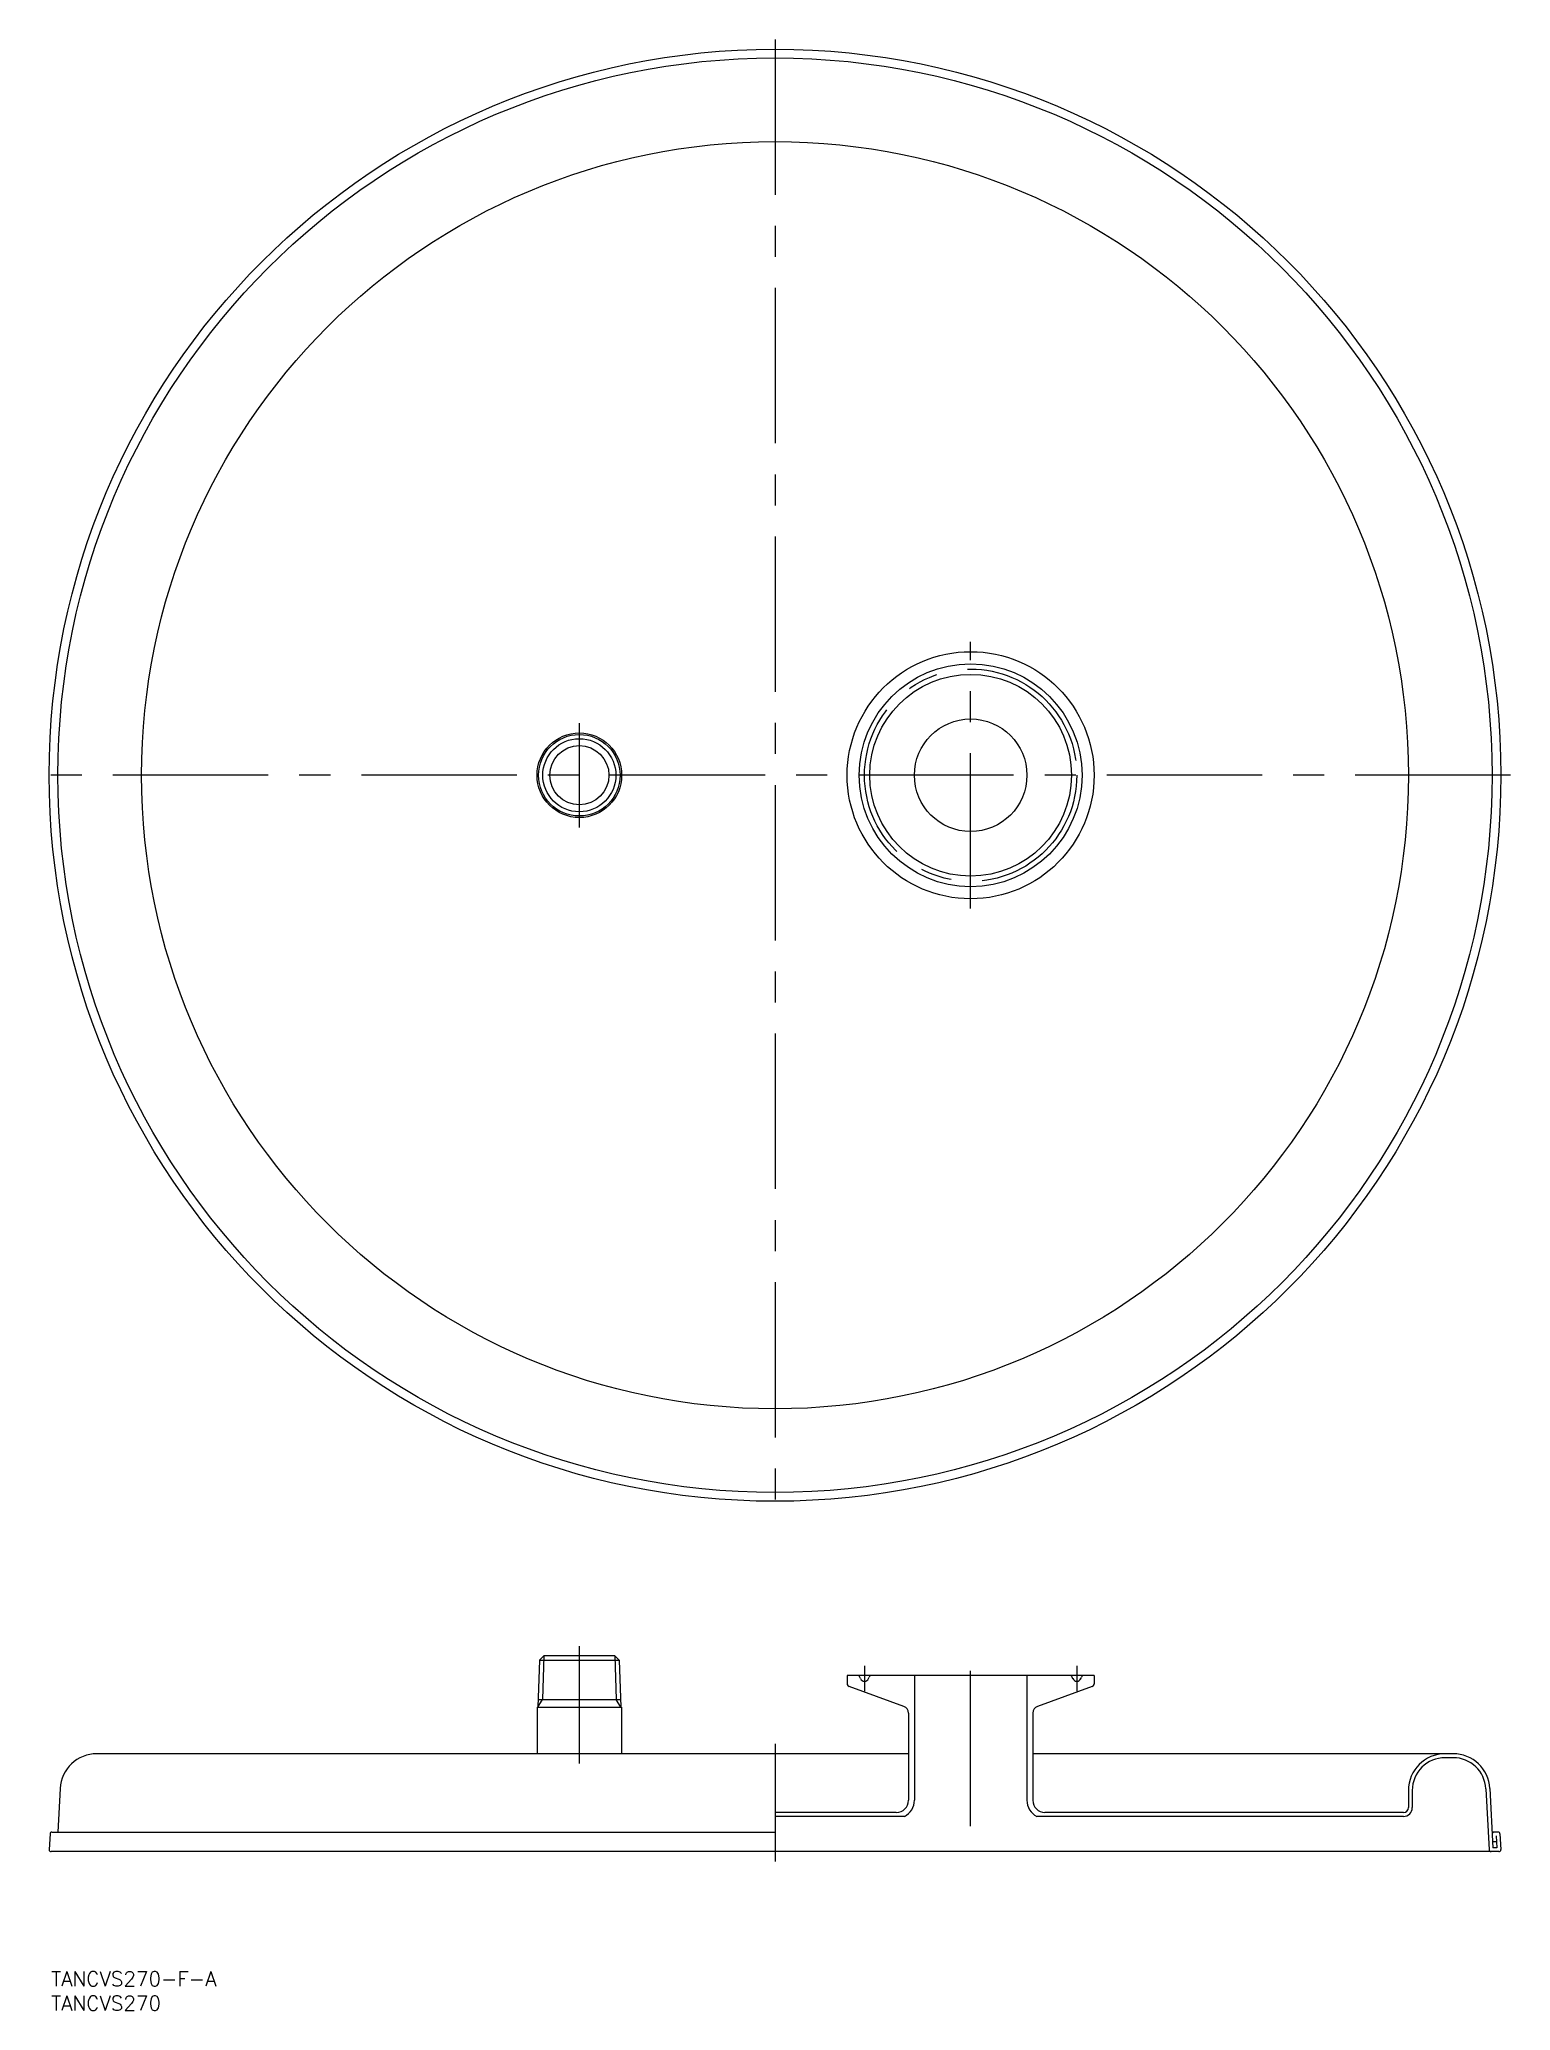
# Model space of a CAD drawing. Extents: x -150 to 150, y -252 to 150.
import ezdxf

# ---------------------------------------------------------------- set-up
doc = ezdxf.new("R2010")
doc.units = 0
doc.linetypes.add('CENTER', pattern=[50.8, 31.75, -6.35, 6.35, -6.35])
doc.layers.get('0').update_dxf_attribs({"linetype": 'CONTINUOUS'})
doc.layers.add('CENTER', color=1, linetype='CENTER')
doc.styles.get("Standard").update_dxf_attribs({"font": 'txt.shx', "height": 3, "bigfont": 'bigfont.shx'})

msp = doc.modelspace()

# ---------------------------------------------------------------- linework, layer by layer
at = {"color": 7, "linetype": 'CONTINUOUS'}
for p, q in [((-48.14, -180.89), (-48.48, -190.5)), ((-48.14, -180.89), (-47.25, -180)), ((-48.14, -180.89), (-31.86, -180.89)), ((-32.75, -180), (-47.25, -180)), ((-31.86, -180.89), (-32.75, -180)), ((-31.86, -180.89), (-31.52, -190.5)), ((65.25, -184), (14.75, -184)), ((14.75, -184), (14.75, -185.68)), ((17.49, -184.64), (17.37, -184.36)), ((19.11, -184.64), (19.23, -184.36)), ((28.5, -184), (28.5, -209.5)), ((51.5, -184), (51.5, -209.5)), ((60.9, -184.66), (60.77, -184.36)), ((62.5, -184.66), (62.63, -184.36)), ((65.25, -184), (65.25, -185.68)), ((-48.42, -188.92), (-31.58, -188.92)), ((26.33, -190.31), (15.14, -186.24)), ((64.86, -186.24), (53.67, -190.31)), ((-48.65, -190.5), (-31.35, -190.5)), ((-48.65, -190.5), (-48.65, -200)), ((-31.35, -190.5), (-31.35, -200)), ((27.3, -191.69), (27.3, -209.5)), ((27.3, -191.69), (27.3, -209.5)), ((52.7, -191.69), (52.7, -209.5)), ((52.7, -191.69), (52.7, -209.5)), ((27.3, -200), (-138.64, -200)), ((138.64, -200), (52.7, -200)), ((138.64, -200.8), (137, -200.8)), ((-146.13, -207.11), (-146.6, -216)), ((129.5, -207.5), (129.5, -211)), ((130.3, -207.5), (130.3, -211)), ((145.33, -207.15), (145.99, -219.62)), ((146.13, -207.11), (146.77, -219.2)), ((24.8, -212), (0, -212)), ((26.47, -212.8), (0, -212.8)), ((128.5, -212.8), (53.53, -212.8)), ((128.5, -212), (55.2, -212)), ((-148.22, -216.38), (-148.39, -219.58)), ((-147.82, -216), (0, -216)), ((147.82, -216), (146.6, -216)), ((147.44, -216.8), (147.57, -219.2)), ((148.22, -216.38), (148.39, -219.58)), ((147.99, -220), (-147.99, -220)), ((147.5, -218), (146.7, -218)), ((147.57, -219.2), (146.77, -219.2))]:
    msp.add_line(p, q, dxfattribs=at)
at = {"color": 3, "linetype": 'CONTINUOUS'}
for p, q in [((-47.25, -180), (-47.56, -188.92)), ((-32.75, -180), (-32.44, -188.92)), ((-48.48, -190.5), (-47.56, -188.92)), ((-31.52, -190.5), (-32.44, -188.92))]:
    msp.add_line(p, q, dxfattribs=at)
at = {"color": 7, "linetype": 'CONTINUOUS'}
for centre, radius in [((0, 0), 148.39), ((0, 0), 146.6), ((0, 0), 129.5), ((40, 0), 25.25), ((40, 0), 22.78), ((40, 0), 20.62), ((-40, 0), 8.65), ((-40, 0), 8.33), ((40, 0), 11.5), ((-40, 0), 6.05)]:
    msp.add_circle(centre, radius, dxfattribs=at)
at = {"color": 3, "linetype": 'CONTINUOUS'}
msp.add_circle((-40, 0), 7.47, dxfattribs=at)
at = {"color": 7, "linetype": 'CONTINUOUS'}
for centre, radius, start, end in [((16.83, -184.59), 0.588, 23, 90), ((18.3, -184.29), 0.882, 203, 337), ((19.77, -184.59), 0.588, 90, 157), ((60.23, -184.59), 0.588, 23, 90), ((61.7, -184.29), 0.882, 201.637, 338.363), ((63.17, -184.59), 0.588, 90, 157), ((15.34, -185.68), 0.588, 180, 250), ((64.66, -185.68), 0.588, 290, 0), ((25.83, -191.69), 1.47, 0, 70), ((54.17, -191.69), 1.47, 110, 180), ((-138.64, -207.5), 7.5, 90, 177), ((137, -207.5), 7.5, 90, 180), ((137, -207.5), 6.7, 90, 180), ((138.64, -207.5), 7.5, 3, 90), ((138.64, -207.5), 6.7, 3, 90), ((24.8, -209.5), 2.5, 270, 0), ((24.8, -209.5), 3.7, 296.888, 0), ((55.2, -209.5), 3.7, 180, 243.112), ((55.2, -209.5), 2.5, 180, 270), ((128.5, -211), 1.8, 270, 0), ((128.5, -211), 1, 270, 0), ((-147.82, -216.4), 0.4, 90, 177), ((147.02, -216.4), 0.4, 90, 183), ((147.82, -216.4), 0.4, 3, 90), ((-147.99, -219.6), 0.4, 177, 270), ((146.39, -219.6), 0.4, 183, 270), ((147.99, -219.6), 0.4, 270, 3)]:
    msp.add_arc(centre, radius, start, end, dxfattribs=at)
at = {"layer": 'CENTER', "color": 1, "linetype": 'CENTER'}
for p, q in [((0, 150.39), (0, -150.39)), ((40, -27.25), (40, 27.25)), ((-40, -10.65), (-40, 10.65)), ((150.39, 0), (-150.39, 0)), ((-40, -202), (-40, -178)), ((18.3, -182), (18.3, -187.18)), ((40, -214.8), (40, -182)), ((61.7, -182), (61.7, -187.18)), ((0, -198), (0, -222))]:
    msp.add_line(p, q, dxfattribs=at)
msp.add_circle((40, 0), 21.7, dxfattribs=at)

# ---------------------------------------------------------------- texts
at = {"color": 7, "linetype": 'CONTINUOUS'}
for s, p in [('TANCVS270-F-A', (-148.01, -247.49)), ('TANCVS270', (-148.01, -252.49))]:
    msp.add_text(s, height=3, dxfattribs=at).set_placement(p)

doc.saveas('drawing.dxf')
